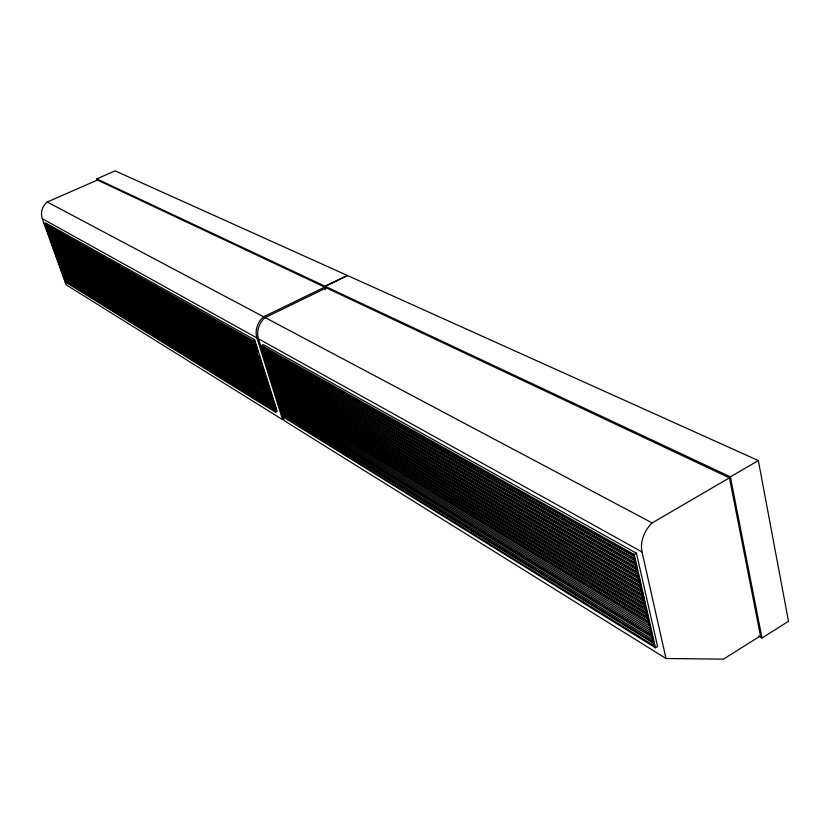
<?xml version="1.0" encoding="UTF-8"?>
<svg xmlns="http://www.w3.org/2000/svg" width="830" height="830" viewBox="0 0 830 830"><rect width="100%" height="100%" fill="white"/><g stroke="black" fill="none" stroke-linecap="round" stroke-linejoin="round"><path stroke-width="1.25" d="M758.527 636.019L761.992 637.99L788.5 621.317L758.34 460.567L347.625 275.581L325.35 286.392L325.702 287.574L730.691 478.433M760.498 635.873L723.449 659.145L666.002 658.501L284.161 420.634L258.462 338.796A18.312 15.625 -61.7 0 1 265.154 317.589L326.346 287.875M655.482 647.784L657.599 646.487L636.454 553.237L263.235 344.606L261.502 345.456L284.14 417.583L655.482 647.784L634.265 554.523L261.502 345.456M634.265 554.523L636.454 553.237M325.35 286.392L730.379 476.866L758.34 460.567M666.002 658.501L642.026 551.981A25.429 18.343 -61.6 0 1 652.152 522.921L729.446 477.841L760.778 637.305M653.262 643.032L284.607 415.394L284.244 414.253L285.375 413.682M284.4 416.826L653.988 645.605L633.446 555.405L262.488 346.992L284.4 416.826L286.651 415.685M651.415 634.95L282.636 409.097L282.096 407.385L283.227 406.804M275.56 412.261L277.23 411.41L254.665 339.812L45.598 222.948L44.177 223.571L252.943 340.653L275.56 412.261L65.155 281.837M282.636 409.097L283.767 408.526M653.241 640.023L283.715 412.541L283.175 410.819L284.296 410.248L652.224 635.614M283.715 412.541L284.835 411.96L285.738 414.824M648.386 621.649L279.388 398.753L278.849 397.02L279.98 396.45L648.189 617.894M279.388 398.753L280.519 398.182M650.502 626.764L280.467 402.208L279.928 400.475L281.059 399.904L648.095 621.67M651.519 631.194L281.557 405.663L281.017 403.93L282.148 403.359M647.462 613.38L277.21 391.812L276.67 390.079L277.801 389.509L646.155 608.961M277.21 391.812L278.351 391.241M647.369 617.188L278.299 395.288L277.76 393.555L278.89 392.984L647.172 613.422M278.299 395.288L279.44 394.717M645.418 604.406L275.031 384.861L274.481 383.118L275.622 382.547L644.101 599.976M646.446 608.898L276.12 388.336L275.581 386.604L276.712 386.033L645.138 604.479M276.12 388.336L277.262 387.766M641.019 586.426L272.333 372.048L271.192 372.618L271.742 374.372L272.883 373.801M643.364 595.39L272.842 377.868L272.292 376.125L273.433 375.554L642.057 590.96M272.842 377.868L273.983 377.297M643.281 599.25L273.942 381.364L273.392 379.621L274.533 379.051L643.084 595.473M640.272 581.768L269.543 367.348L268.993 365.584L270.134 365.013L638.955 577.338M269.543 367.348L270.684 366.777M641.3 586.322L270.642 370.865L270.092 369.101L271.234 368.53L639.982 581.892M638.187 572.627L267.333 360.293L266.772 358.529L267.924 357.958L636.869 568.197M267.333 360.293L268.474 359.722M639.235 577.203L268.432 363.82L267.882 362.056L269.034 361.486L637.907 572.773M268.432 363.82L269.584 363.25M634.971 562.802L265.112 353.217L264.552 351.443L265.704 350.872L634.774 559.005M637.15 568.042L266.223 356.755L265.662 354.991L266.814 354.42L635.822 563.612M266.223 356.755L267.374 356.184M635.054 558.829L263.992 349.669L263.442 347.895L264.594 347.324M252.943 340.653L254.665 339.812M325.028 286.236L347.293 275.436L115.1 170.856L96.757 178.886L97.079 179.84L325.37 287.419L325.028 286.236L96.757 178.886M97.473 180.027L47.279 202.001A14.286 13.259 -61.9 0 0 42.32 218.663L66.13 284.815L282.625 419.679L256.927 337.945A18.281 15.614 -61.7 0 1 263.608 316.78L324.727 287.118L325.453 289.597M274.792 409.335L65.331 280.001L64.989 279.077L65.923 278.652M65.331 280.001L66.255 279.586M65.197 281.142L274.595 410.757L252.714 341.493L44.903 224.733L65.197 281.142L67.043 280.291M272.302 400.143L62.489 272.105L61.98 270.715L62.914 270.29M62.489 272.105L63.412 271.69M272.821 403.09L63.495 274.896L62.987 273.506L63.92 273.08M63.495 274.896L64.418 274.481M273.9 406.503L64.491 277.687L63.993 276.297L64.916 275.871L272.271 402.882M64.491 277.687L65.414 277.262M268.495 389.395L59.47 263.712L58.961 262.311L59.895 261.886L267.966 386.438M59.47 263.712L60.403 263.297L62.613 264.625M269.574 392.829L60.476 266.513L59.968 265.112L60.901 264.697L269.055 389.882M60.476 266.513L61.41 266.098M271.213 396.73L61.482 269.314L60.984 267.914L61.908 267.499L269.024 392.632M265.226 379.051L56.43 255.287L55.932 253.876L56.865 253.451L264.697 376.094M266.316 382.506L57.446 258.099L56.938 256.688L57.872 256.273L264.677 378.895M57.446 258.099L58.38 257.674L58.889 259.085L265.766 382.339M267.405 385.95L58.463 260.911L57.955 259.5L58.889 259.085M58.463 260.911L59.387 260.485M261.419 365.698L53.815 244.985L52.881 245.4L53.39 246.811L54.324 246.396M263.037 372.12L54.407 249.643L53.898 248.232L54.832 247.807L261.398 368.52M54.407 249.643L55.34 249.218L57.571 250.525M263.017 374.932L55.423 252.465L54.915 251.054L55.849 250.629L262.488 371.975M55.423 252.465L56.357 252.04M258.109 355.23L50.755 236.467L49.821 236.882L50.329 238.303L51.263 237.888M259.749 361.683L51.346 241.146L50.838 239.725L51.782 239.31L258.089 358.083M51.346 241.146L52.29 240.731M260.848 365.169L52.373 243.979L51.865 242.568L52.798 242.142L259.188 361.558M52.373 243.979L53.307 243.564M256.429 351.183L48.285 232.618L47.767 231.197L48.711 230.771L254.769 347.594M48.285 232.618L49.219 232.203M257.539 354.69L49.302 235.461L48.794 234.039L49.738 233.624L255.868 351.09M253.658 342.385L45.712 225.48L46.231 226.912L47.175 226.497M255.318 347.666L47.258 229.765L46.739 228.333L47.684 227.918L254.789 344.72M47.258 229.765L48.192 229.35M47.279 202.001L263.608 316.78M265.154 317.589L652.152 522.921M42.32 218.663L256.927 337.945M258.462 338.796L642.026 551.981M50.838 226.642L57.623 230.439M61.015 232.338L63.277 233.614M74.586 239.943L76.848 241.208M89.298 248.18L91.559 249.446M98.345 253.243L100.606 254.509M117.57 264.013L119.831 265.278M263.442 347.895L633.394 555.882M46.231 226.912L253.088 343.516M46.739 228.333L254.769 345.913M264.552 351.443L635.573 561.142M47.767 231.197L255.879 349.43M265.662 354.991L636.62 565.738M66.12 241.8L68.371 243.076M90.895 255.879L93.147 257.165M48.794 234.039L256.989 352.937M266.772 358.529L636.548 569.691M50.246 235.046L52.487 236.332M69.295 245.929L71.536 247.216M49.821 236.882L258.089 356.444M267.882 362.056L638.706 574.92M82.658 255.91L84.899 257.207M50.329 238.303L258.649 358.187M50.838 239.725L258.078 359.286M268.993 365.584L639.754 579.485M51.865 242.568L260.298 363.426M270.092 369.101L640.791 584.04M54.427 244.207L56.658 245.504M64.47 250.038L66.701 251.334M80.085 259.095L82.315 260.392M52.881 245.4L261.398 366.912M271.192 372.618L640.698 587.941M57.675 248.346L59.905 249.643M67.718 254.208L69.948 255.505M53.39 246.811L261.948 368.645M271.742 374.372L642.337 590.856M53.898 248.232L262.498 370.388M272.292 376.125L642.856 593.128M70.975 258.379L73.206 259.686M54.915 251.054L263.587 373.853M273.392 379.621L643.883 597.652M58.588 253.358L60.829 254.675M90.989 272.427L93.219 273.744M55.932 253.876L264.687 377.318M274.481 383.118L644.91 602.155M88.499 273.277L90.719 274.585M56.938 256.688L264.666 380.119M275.581 386.604L644.817 605.993M59.49 258.338L61.711 259.655M108.419 287.419L110.649 288.747M57.955 259.5L266.866 384.228M276.67 390.079L646.954 611.15M62.727 262.477L64.948 263.805M79.41 272.448L81.641 273.776M118.348 295.698L120.578 297.026M58.961 262.311L267.955 387.672M277.76 393.555L647.971 615.621M77.003 273.257L79.213 274.585M59.968 265.112L269.034 391.106M278.849 397.02L648.987 620.083M60.984 267.914L270.124 394.541M279.928 400.475L650.004 624.544M90.107 285.665L92.317 287.004M113.368 299.755L115.588 301.093M129.988 309.818L132.198 311.157M153.249 323.908L155.469 325.246M61.98 270.715L271.202 397.964M281.017 403.93L649.9 628.31M64.522 272.354L66.722 273.703M138.371 317.288L140.581 318.637M62.987 273.506L272.281 401.388M282.096 407.385L652.017 633.415M67.728 276.494L69.928 277.843M131.69 315.587L133.889 316.936M63.993 276.297L272.261 404.117M283.175 410.819L653.023 637.834M88.582 291.486L90.792 292.834M118.368 309.766L120.578 311.126M73.974 284.337L77.283 286.381M82.803 289.784L86.113 291.818M94.942 297.254L97.152 298.624M110.39 306.778L113.7 308.822M117.009 310.856L122.529 314.259M162.255 338.733L165.564 340.777M171.084 344.18L176.603 347.573M179.913 349.617L183.222 351.65M64.989 279.077L274.429 408.204M284.244 414.253L654.03 642.244M66.587 280.509L274.056 408.547M286.091 415.965L468.898 528.783M471.098 530.142L481.006 536.253M483.216 537.612L536.066 570.231M538.276 571.59L596.635 607.612M598.845 608.971L620.861 622.562M623.071 623.921L632.979 630.032M635.178 631.391L639.588 634.11M641.787 635.469L653.905 642.949M48.939 229.9L50.236 233.5M51.958 238.303L55.403 247.9M57.135 252.694L58.422 256.294M47.175 226.507L57.955 256.512M59.687 261.305L61.908 267.499M62.707 269.709L63.993 273.309M64.865 275.705L66.151 279.305M254.426 340.653L257.943 351.785M259.5 356.734L276.265 409.906M266.523 353.487L268.059 358.384M269.978 364.515L271.13 368.188M272.281 371.861L274.585 379.217M275.353 381.665L278.029 390.245M278.797 392.694L279.949 396.367M283.02 406.171L284.296 410.248M730.379 476.866L761.992 637.99"/></g></svg>
